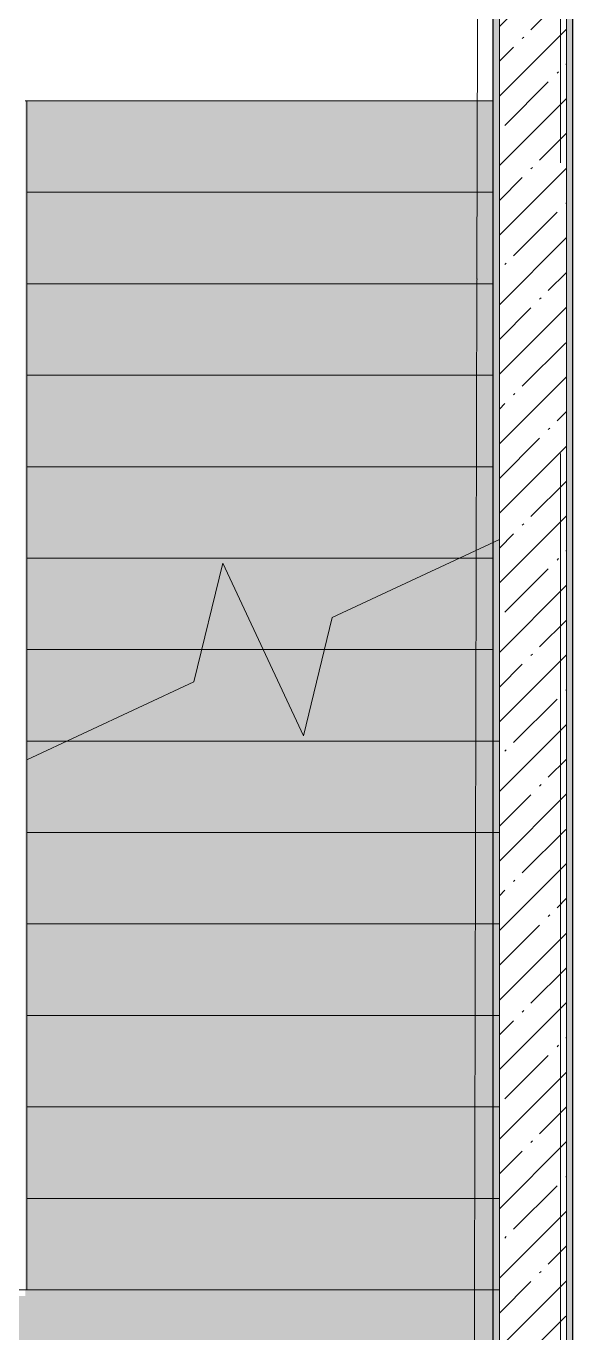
# Model space of a CAD drawing. Header units: millimetres. Extents: x -1113 to 415037, y -3642 to 28069.
# Drawn here: x 2023 to 3816, y 1343 to 5629 of the extents above; entities that cross this region are included whole.
import ezdxf

# ---------------------------------------------------------------- set-up
doc = ezdxf.new("R2010")
doc.units = ezdxf.units.MM
doc.linetypes.add('Осевая', pattern=[6350, 1270, -952.5, 3175, -952.5])
for name, color, linetype, lineweight in [('0) Стена 3.93м', 3, 'Continuous', 60), ('A-AREA-BNDY', 7, 'Continuous', 5), ('A-FLOR', 7, 'Continuous', 9), ('I-WALL', 7, 'Continuous', 5), ('S-STRS', 7, 'Continuous', 9), ('S-STRS-MBND', 7, 'Continuous', 9), ('Оси', 7, 'Continuous', 9), ('Оси-2', 7, 'Осевая', 9)]:
    doc.layers.add(name, color=color, linetype=linetype, lineweight=lineweight)
doc.layers.add('A-AREA-PATT-1', color=7, linetype='Continuous', lineweight=5, true_color=0xa5bae0, transparency=1)
for name, color, linetype, lineweight, true_color in [('A-WALL-1', 9, 'Continuous', 5, 0x808080), ('A-WALL-FNSH-1', 9, 'Continuous', 5, 0x808080), ('S-STRS-1', 7, 'Continuous', 9, 0xeef6ff)]:
    doc.layers.add(name, color=color, linetype=linetype, lineweight=lineweight, true_color=true_color)
pattern_1 = [(0, (0, 0), (243.84, 60.96), [20.117, -162.763, 20.117, -162.763, -975.36]), (0, (0, 0), (243.84, 60.96), [-365.76, 20.117, -345.643, 20.117, -162.763, -426.72]), (0, (0, 0), (243.84, 60.96), [-914.4, 20.117, -101.803, 20.117, -284.683]), (120, (91.44, 30.48), (-174.7129, 180.69163), [20.117, -162.763, 20.117, -162.763, -975.36]), (120, (91.44, 30.48), (-174.7129, 180.69163), [-365.76, 20.117, -345.643, 20.117, -162.763, -426.72]), (120, (91.44, 30.48), (-174.7129, 180.69163), [-914.4, 20.117, -101.803, 20.117, -284.683]), (240, (121.92, 152.4), (-69.1271, -241.65163), [20.117, -162.763, 20.117, -162.763, -975.36]), (240, (121.92, 152.4), (-69.1271, -241.65163), [-365.76, 20.117, -345.643, 20.117, -162.763, -426.72]), (240, (121.92, 152.4), (-69.1271, -241.65163), [-914.4, 20.117, -101.803, 20.117, -284.683])]

# ---------------------------------------------------------------- blocks, each defined once
blk = doc.blocks.new('1floor')
at = {"layer": 'A-AREA-PATT-1'}
h = blk.add_hatch(color=256, dxfattribs=at)
h.paths.add_polyline_path([(1960, 1620), (1960, 5520), (1955.5, 5520), (1955.5, 1620)])
h.paths.add_polyline_path([(1664.5, 1620), (1664, 3420), (1660, 3420), (1660, 1620)])
h.paths.add_polyline_path([(130.5, 3420), (131, 3420), (130.5, 3435)])
h.paths.add_polyline_path([(3500, 4806.5), (3500, 4808.9), (3490, 4808.8), (3490, 4806.5)])
at = {"layer": 'I-WALL'}
h = blk.add_hatch(dxfattribs=at)
h.set_pattern_fill('FP_1', color=256, style=0, pattern_type=2)
h.set_pattern_definition([(45, (0, 0), (-114.0493, 114.0493), []), (45, (114.05, 0), (-114.0493, 114.0493), [201.612, -40.322, 6.706, -33.617])])
h.paths.add_polyline_path([(3730, 120), (3730, 7900), (3510, 7900), (3510, 120), (3663.7, 120)])
h = blk.add_hatch(dxfattribs=at)
h.set_pattern_fill('FP_191', color=256, style=0, pattern_type=2)
h.set_pattern_definition(pattern_1)
h.paths.add_polyline_path([(3510, 140), (3507.7, 7677.6), (3490, 7659), (3490.7, 522.7), (3493.8, 460), (3490, 460), (3490, 141)])
h.paths.add_polyline_path([(3490, 510), (3491.3, 510), (3490, 522.7)])
h.paths.add_polyline_path([(3490, 7660), (3510, 7680), (3490, 7680), (3490, 7677.6)])
h = blk.add_hatch(dxfattribs=at)
h.set_pattern_fill('FP_191', color=256, style=0, pattern_type=2)
h.set_pattern_definition(pattern_1)
h.paths.add_polyline_path([(3730, 150), (3750, 150.2), (3748.5, 7693), (3730, 7693), (3730, 214.8)])
at = {"layer": 'S-STRS-1'}
for points in [[(3490, 5220), (3490, 5520), (1960, 5520), (1960, 5220), (2661.4, 5220)], [(2061.8, 4920), (3490, 4920), (3490, 5220), (1960, 5220), (1960, 4920)], [(3490, 4620), (3490, 4920), (1960, 4920), (1960, 4620), (2125.1, 4620)], [(3490, 4320), (3490, 4620), (1960, 4620), (1960, 4320), (3378.4, 4320)], [(1960, 4020), (3378.4, 4020), (3490, 4072.1), (3490, 4320), (1960, 4320), (1960, 4232.7)], [(3490, 4020), (3490, 4072.1), (3378.4, 4020)], [(2534.1, 3720), (2602.9, 4003.2), (2735, 3720), (2935.9, 3720), (2961.6, 3825.7), (3378.4, 4020), (1960, 4020), (1960, 3720), (2508.4, 3720)], [(2461.2, 3420), (3490, 3420), (3490, 3720), (2935.9, 3720), (2867.1, 3436.8), (2735, 3720), (2534.1, 3720), (2508.4, 3614.3), (2091.6, 3420)], [(1960, 3358.6), (2091.6, 3420), (1960, 3420)], [(2534.1, 3120), (3490, 3120), (3490, 3420), (2091.6, 3420), (1960, 3358.6), (1960, 3120), (2508.4, 3120)], [(1960, 2820), (3490, 2820), (3490, 3120), (1960, 3120)], [(3490, 2520), (3490, 2820), (1960, 2820), (1960, 2520), (3378.4, 2520)], [(3378.4, 2220), (3490, 2220), (3490, 2520), (1960, 2520), (1960, 2220), (2602.9, 2220)], [(3490, 1920), (3490, 2220), (1960, 2220), (1960, 1920), (2775.8, 1920)], [(3490, 1620), (3490, 1920), (1960, 1920), (1960, 1620), (2934.8, 1620)]]:
    blk.add_hatch(color=256, dxfattribs=at).paths.add_polyline_path(points)
h = blk.add_hatch(color=256, dxfattribs=at)
h.paths.add_polyline_path([(2602.9, 3720), (2735, 3720), (2602.9, 4003.2), (2534.1, 3720)])
h.paths.add_polyline_path([(2961.6, 3720), (3490, 3720), (3490, 4020), (3378.4, 4020), (2961.6, 3825.7), (2935.9, 3720)])
h = blk.add_hatch(color=256, dxfattribs=at)
h.paths.add_polyline_path([(1960, 3420), (2091.6, 3420), (2508.4, 3614.3), (2534.1, 3720), (1960, 3720), (1960, 3614.3)])
h.paths.add_polyline_path([(2867.1, 3436.8), (2935.9, 3720), (2735, 3720)])
h = blk.add_hatch(color=256, dxfattribs=at)
h.paths.add_polyline_path([(130, 120), (131, 140), (3135, 141), (3135, 535), (3490, 536), (3490, 1620), (1955, 1620), (1955, 1600), (1665, 1600), (1665, 1620), (130, 1620), (130, 139.4)])
h.paths.add_polyline_path([(3210, 140), (3490, 141), (3490, 460), (3210, 460), (3210, 363.2)])
at = {"layer": 'A-FLOR'}
for p, q in [((3750, 5528.2), (3750, 7693)), ((3490, 5520), (1955, 5520)), ((3750, 522.7), (3750, 5527.4))]:
    blk.add_line(p, q, dxfattribs=at)
at = {"layer": 'A-WALL-1'}
for p, q in [((3730, -100), (3730, 7920)), ((3510, 7680), (3510, 120)), ((3730, 7693), (3730, 150)), ((3490, 7660), (3490, 141))]:
    blk.add_line(p, q, dxfattribs=at)
at = {"layer": 'A-WALL-FNSH-1'}
for p, q in [((3751, 141), (3751, 7690)), ((3750, 5528.2), (3750, 150)), ((3490, 5287.4), (3489, 5287.4)), ((3489, 5287.4), (3489, 2990)), ((3489, 5285), (3490, 5285)), ((3489, 2990), (3490, 2990)), ((3490, 2981.2), (3489, 2981.2)), ((3489, 2981.2), (3489, 535))]:
    blk.add_line(p, q, dxfattribs=at)
at = {"layer": 'I-WALL'}
for p, q in [((3489, 5287.4), (3489, 7660)), ((3489, 2981.2), (3489, 2990))]:
    blk.add_line(p, q, dxfattribs=at)
at = {"layer": 'S-STRS'}
for p, q in [((3490, 5520), (1960, 5520)), ((1960, 5520), (1960, 5220)), ((3490, 5520), (1960, 5520)), ((1960, 5220), (1960, 4920)), ((3490, 5220), (1960, 5220)), ((3490, 5220), (1960, 5220)), ((1960, 4920), (1960, 4620)), ((3490, 4920), (1960, 4920)), ((3490, 4920), (1960, 4920)), ((1960, 4620), (1960, 4320)), ((3490, 4620), (1960, 4620)), ((3490, 4620), (1960, 4620)), ((1960, 4320), (1960, 4020)), ((3490, 4320), (1960, 4320)), ((3490, 4320), (1960, 4320)), ((1960, 4020), (1960, 3720)), ((3378.4, 4020), (1960, 4020)), ((3378.4, 4020), (1960, 4020)), ((3490, 4020), (3378.4, 4020)), ((3490, 4020), (3378.4, 4020)), ((1960, 3720), (1960, 3420)), ((2534.1, 3720), (1960, 3720)), ((2534.1, 3720), (1960, 3720)), ((2735, 3720), (2534.1, 3720)), ((2735, 3720), (2534.1, 3720)), ((2935.9, 3720), (2735, 3720)), ((2935.9, 3720), (2735, 3720)), ((3490, 3720), (2935.9, 3720)), ((3490, 3720), (2935.9, 3720)), ((1960, 3420), (1960, 3358.6)), ((2091.6, 3420), (1960, 3420)), ((2091.6, 3420), (1960, 3420)), ((3490, 3420), (2091.6, 3420)), ((3490, 3420), (2091.6, 3420)), ((1960, 3358.6), (1960, 3120)), ((1960, 3120), (1960, 2820)), ((3490, 3120), (1960, 3120)), ((3490, 3120), (1960, 3120)), ((1960, 2820), (1960, 2520)), ((3490, 2820), (1960, 2820)), ((3490, 2820), (1960, 2820)), ((1960, 2520), (1960, 2220)), ((3490, 2520), (1960, 2520)), ((3490, 2520), (1960, 2520)), ((1960, 2220), (1960, 1920)), ((3490, 2220), (1960, 2220)), ((3490, 2220), (1960, 2220)), ((1960, 1920), (1960, 1620)), ((3490, 1920), (1960, 1920)), ((3490, 1920), (1960, 1920)), ((1960, 1620), (1955, 1620)), ((3490, 1620), (1960, 1620)), ((3490, 1620), (1960, 1620))]:
    blk.add_line(p, q, dxfattribs=at)
at = {"layer": 'S-STRS-MBND'}
for p, q in [((2961.6, 3825.7), (3510, 4081.4)), ((2508.4, 3614.3), (2602.9, 4003.2)), ((2602.9, 4003.2), (2867.1, 3436.8)), ((3490, 4020), (3378.4, 4020)), ((3490, 4020), (3378.4, 4020)), ((2867.1, 3436.8), (2961.6, 3825.7)), ((2735, 3720), (2534.1, 3720)), ((2735, 3720), (2534.1, 3720)), ((3490, 3720), (2935.9, 3720)), ((3490, 3720), (2935.9, 3720)), ((1960, 3358.6), (2508.4, 3614.3)), ((3510, 3420), (2091.6, 3420)), ((3510, 3420), (2091.6, 3420)), ((3510, 3420), (3510, 1620)), ((1960, 3358.6), (1960, 1620)), ((3510, 3120), (1960, 3120)), ((3510, 3120), (1960, 3120)), ((3510, 2820), (1960, 2820)), ((3510, 2820), (1960, 2820)), ((3510, 2520), (1960, 2520)), ((3510, 2520), (1960, 2520)), ((3510, 2220), (1960, 2220)), ((3510, 2220), (1960, 2220)), ((3510, 1920), (1960, 1920)), ((3510, 1920), (1960, 1920)), ((1960, 1620), (1660, 1620)), ((3510, 1620), (1960, 1620)), ((3510, 1620), (1960, 1620)), ((3510, 120), (3510, 1620))]:
    blk.add_line(p, q, dxfattribs=at)
at = {"layer": 'Оси'}
blk.add_line((3710, -1906.3), (3710, 3093.7), dxfattribs=at)
at = {"layer": 'Оси-2'}
blk.add_line((3710, 3093.7), (3710, 22398.1), dxfattribs=at)

msp = doc.modelspace()

# ---------------------------------------------------------------- linework, layer by layer
at = {"layer": 'A-AREA-BNDY', "flags": 128}
msp.add_lwpolyline([(3501.2, 4797.7), (3502.2, 4797.7), (3502.3, 4800.2), (3501.3, 4800.2), (3507.9, 7650.3), (150, 7658.1), (145, 5540.1), (1970, 5535.9), (1960.7, 1593.9), (1668.7, 1594.6), (1677.6, 5374.5), (144.6, 5378.1), (132.3, 140.2), (2882.3, 133.7), (3135.3, 133.1), (3136.2, 528.1), (3491.2, 527.3)], close=True, dxfattribs=at)

# ---------------------------------------------------------------- block references
at = {"layer": '0) Стена 3.93м'}
msp.add_blockref('1floor', (64.7, -136.1), dxfattribs=at)

doc.saveas('drawing.dxf')
